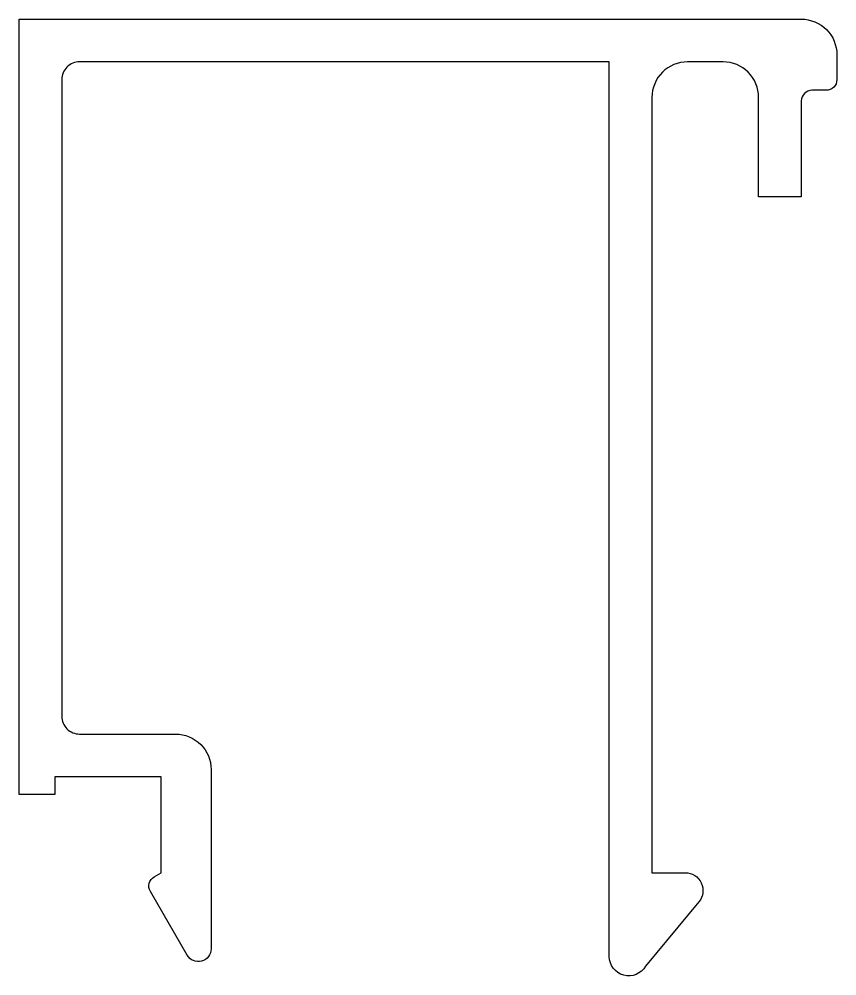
# Model space of a CAD drawing. Extents: x 895.2 to 918.2, y -13 to 13.9.
import ezdxf

# ---------------------------------------------------------------- set-up
doc = ezdxf.new("R2010")
doc.units = 0
doc.header["$LTSCALE"] = 15
doc.layers.add('NEW_PROFILES', color=5, linetype='CONTINUOUS')

msp = doc.modelspace()

# ---------------------------------------------------------------- linework, layer by layer
at = {"layer": 'NEW_PROFILES', "color": 0, "ltscale": 5}
msp.add_lwpolyline([(896.401, -5.694, 0.414214), (896.901, -6.194), (899.601, -6.194, -0.414214), (900.601, -7.194), (900.601, -12.232, -0.767327), (899.927, -12.413), (898.892, -10.619, -0.414214), (899.001, -10.209), (899.201, -10.094), (899.201, -7.394), (896.201, -7.394), (896.201, -7.894), (895.201, -7.894), (895.201, 13.906), (917.201, 13.906, -0.414214), (918.201, 12.906), (918.201, 12.206, -0.414214), (917.901, 11.906), (917.501, 11.906, 0.414214), (917.201, 11.606), (917.201, 8.906), (916.001, 8.906), (916.001, 11.706, 0.414214), (915.001, 12.706), (914.001, 12.706, 0.414214), (913.001, 11.706), (913.001, -10.094), (913.936, -10.094, -0.635236), (914.321, -10.913), (912.82, -12.721, -0.767327), (911.801, -12.448), (911.801, 12.706), (896.901, 12.706, 0.414214), (896.401, 12.206)], format="xyb", close=True, dxfattribs=at)

doc.saveas('drawing.dxf')
